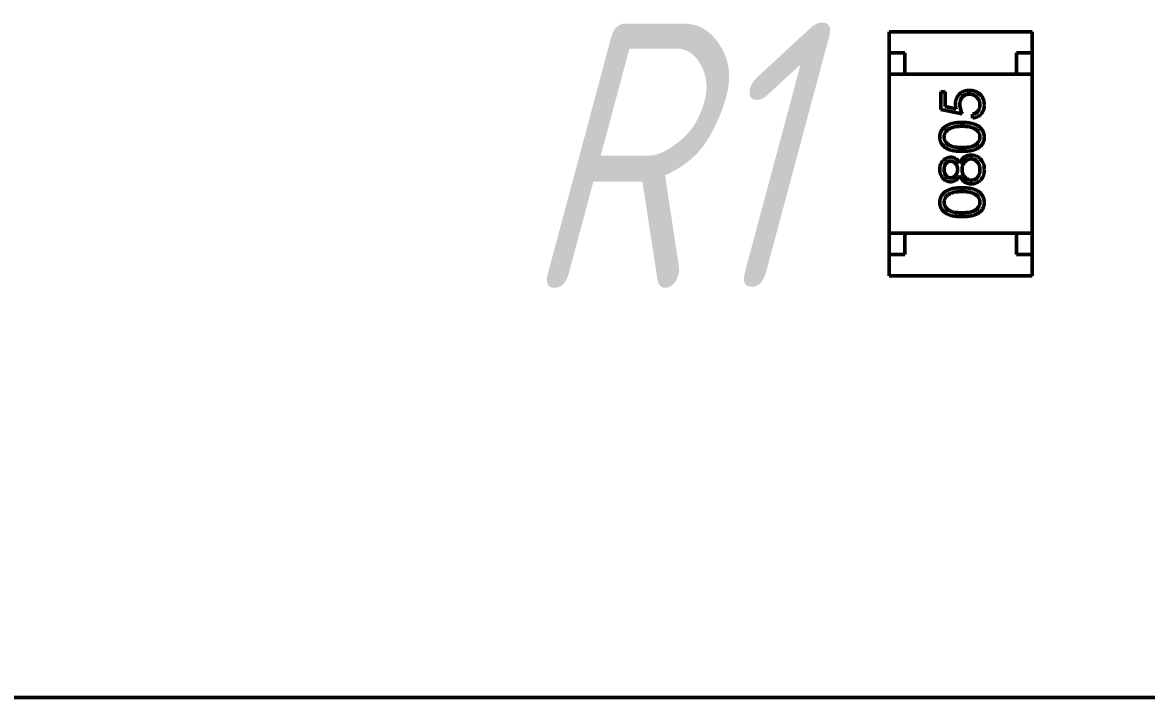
# Model space of a CAD drawing. Header units: millimetres. Extents: x 3004 to 446186229, y 1206 to 1506.
# Drawn here: x 3125.66 to 3136.26, y 1407.55 to 1413.91 of the extents above; entities that cross this region are included whole.
import ezdxf

# ---------------------------------------------------------------- set-up
doc = ezdxf.new("R2010")
doc.units = ezdxf.units.MM
doc.layers.add('Tonk', color=7, linetype='Continuous', lineweight=25)
doc.layers.add('Видимый контур (ГОСТ)', color=7, linetype='Continuous', lineweight=50)
doc.styles.get("Standard").update_dxf_attribs({"font": '', "width": 0.8, "oblique": 15})
doc.styles.get('Standard').set_extended_font_data('GOST type B')

msp = doc.modelspace()

# ---------------------------------------------------------------- linework, layer by layer
at = {"layer": 'Видимый контур (ГОСТ)'}
for p, q in [((3135.18194, 1413.82203), (3133.83194, 1413.82203)), ((3133.83194, 1413.82203), (3133.83194, 1413.62203)), ((3135.18194, 1413.82203), (3135.18194, 1413.62203)), ((3133.83194, 1413.62203), (3133.83194, 1413.42203)), ((3133.98194, 1413.62203), (3133.83194, 1413.62203)), ((3133.98194, 1413.42203), (3133.98194, 1413.62203)), ((3135.03194, 1413.62203), (3135.03194, 1413.42203)), ((3135.18194, 1413.62203), (3135.03194, 1413.62203)), ((3135.18194, 1413.42203), (3135.18194, 1413.62203)), ((3133.83194, 1413.42203), (3135.18194, 1413.42203)), ((3133.83194, 1413.42203), (3133.83194, 1411.92203)), ((3135.03194, 1413.42203), (3133.98194, 1413.42203)), ((3135.18194, 1413.42203), (3135.18194, 1411.92203)), ((3134.31977, 1413.08967), (3134.31977, 1413.25378)), ((3134.31977, 1413.25378), (3134.3608, 1413.25378)), ((3134.3608, 1413.25378), (3134.3608, 1413.11772)), ((3134.51977, 1413.04865), (3134.31977, 1413.08967)), ((3134.3608, 1413.11772), (3134.466, 1413.09617)), ((3134.61721, 1413.00762), (3134.61721, 1413.04352)), ((3133.83194, 1411.92203), (3133.83194, 1411.72203)), ((3133.83194, 1411.92203), (3135.18194, 1411.92203)), ((3135.03194, 1411.92203), (3133.98194, 1411.92203)), ((3133.98194, 1411.72203), (3133.98194, 1411.92203)), ((3135.03194, 1411.92203), (3135.03194, 1411.72203)), ((3135.18194, 1411.72203), (3135.18194, 1411.92203)), ((3133.83194, 1411.52203), (3133.83194, 1411.72203)), ((3133.83194, 1411.72203), (3133.98194, 1411.72203)), ((3135.03194, 1411.72203), (3135.18194, 1411.72203)), ((3135.18194, 1411.52203), (3135.18194, 1411.72203)), ((3135.18194, 1411.52203), (3133.83194, 1411.52203)), ((3179.74995, 1407.54704), (3076.19195, 1407.54604))]:
    msp.add_line(p, q, dxfattribs=at)
for points, knots in [([(3134.45823, 1413.14328), (3134.45833, 1413.14775), (3134.45852, 1413.15653), (3134.46034, 1413.16938), (3134.46322, 1413.18165), (3134.46723, 1413.1933), (3134.47236, 1413.20437), (3134.47877, 1413.21475), (3134.48626, 1413.2246), (3134.49487, 1413.23374), (3134.50435, 1413.24203), (3134.51454, 1413.24931), (3134.52534, 1413.2555), (3134.53686, 1413.26048), (3134.54897, 1413.26446), (3134.5618, 1413.2671), (3134.57522, 1413.26886), (3134.5844, 1413.26906), (3134.58908, 1413.26916)], [0, 0, 0, 0, 0.06580765, 0.12939427, 0.19089406, 0.25128107, 0.31081496, 0.37037099, 0.43076826, 0.49288125, 0.55510395, 0.61606705, 0.67725603, 0.73825981, 0.80076213, 0.86477758, 0.93104529, 1, 1, 1, 1]), ([(3134.58908, 1413.26916), (3134.59234, 1413.26909), (3134.59882, 1413.26894), (3134.60843, 1413.26817), (3134.61785, 1413.26669), (3134.62706, 1413.2647), (3134.63605, 1413.26213), (3134.64484, 1413.25901), (3134.65339, 1413.25519), (3134.66177, 1413.25101), (3134.66979, 1413.24629), (3134.6773, 1413.24106), (3134.68439, 1413.23553), (3134.691, 1413.22959), (3134.69709, 1413.22316), (3134.70268, 1413.21634), (3134.70788, 1413.20918), (3134.71247, 1413.20156), (3134.7167, 1413.19366), (3134.72016, 1413.18536), (3134.72326, 1413.17685), (3134.72573, 1413.16801), (3134.72766, 1413.15885), (3134.72898, 1413.14937), (3134.72994, 1413.13961), (3134.73, 1413.133), (3134.73003, 1413.12966)], [0, 0, 0, 0, 0.04401447, 0.08743412, 0.1301184, 0.17255369, 0.21455476, 0.25629809, 0.29843823, 0.340849, 0.38271519, 0.42392405, 0.46424624, 0.50407367, 0.54386191, 0.58356672, 0.62309432, 0.66322906, 0.70355126, 0.74393789, 0.78454125, 0.82575011, 0.86775736, 0.91074516, 0.95491445, 1, 1, 1, 1]), ([(3134.58756, 1413.23326), (3134.58435, 1413.23319), (3134.57807, 1413.23304), (3134.56888, 1413.23184), (3134.56019, 1413.22975), (3134.55195, 1413.22684), (3134.54415, 1413.22315), (3134.53679, 1413.21864), (3134.52996, 1413.21323), (3134.52366, 1413.20705), (3134.51785, 1413.20028), (3134.5129, 1413.1928), (3134.50873, 1413.18477), (3134.50514, 1413.17628), (3134.50255, 1413.16715), (3134.50061, 1413.15753), (3134.49949, 1413.14734), (3134.49934, 1413.14037), (3134.49926, 1413.13679)], [0, 0, 0, 0, 0.06535138, 0.12791603, 0.18836021, 0.24721608, 0.30563013, 0.36376984, 0.42266091, 0.48268729, 0.54330022, 0.60411796, 0.66496489, 0.72741349, 0.79146763, 0.85805544, 0.92703681, 1, 1, 1, 1]), ([(3134.689, 1413.13174), (3134.68891, 1413.13517), (3134.68872, 1413.14191), (3134.6873, 1413.15183), (3134.68511, 1413.16141), (3134.68183, 1413.17055), (3134.67785, 1413.17941), (3134.67274, 1413.18778), (3134.66686, 1413.19588), (3134.66012, 1413.20347), (3134.6527, 1413.21042), (3134.64476, 1413.21657), (3134.63629, 1413.22168), (3134.62743, 1413.226), (3134.6181, 1413.22927), (3134.60833, 1413.23161), (3134.59809, 1413.23298), (3134.59111, 1413.23317), (3134.58756, 1413.23326)], [0, 0, 0, 0, 0.0642073, 0.12642469, 0.18768028, 0.24821642, 0.30830506, 0.36966099, 0.43169855, 0.49594689, 0.55975802, 0.62229541, 0.68391064, 0.74509241, 0.80674023, 0.86908662, 0.93329, 1, 1, 1, 1]), ([(3134.466, 1413.09617), (3134.46483, 1413.1004), (3134.46257, 1413.1086), (3134.46005, 1413.12071), (3134.45854, 1413.13221), (3134.45833, 1413.13967), (3134.45823, 1413.14328)], [0, 0, 0, 0, 0.27506837, 0.53290146, 0.77397346, 1, 1, 1, 1]), ([(3134.49926, 1413.13679), (3134.4994, 1413.1302), (3134.49969, 1413.11672), (3134.50907, 1413.07647), (3134.51632, 1413.05761), (3134.51977, 1413.04865)], [0, 0, 0, 0, 0.00197624802, 0.00197624802, 0.00394007396, 0.00394007396, 0.00394007396, 0.00394007396]), ([(3134.61721, 1413.04352), (3134.62102, 1413.0444), (3134.62835, 1413.0461), (3134.63865, 1413.04983), (3134.64783, 1413.05438), (3134.65601, 1413.0598), (3134.66314, 1413.06627), (3134.6695, 1413.07364), (3134.67523, 1413.08191), (3134.68001, 1413.0911), (3134.68409, 1413.10079), (3134.6868, 1413.11093), (3134.68871, 1413.12125), (3134.6889, 1413.12823), (3134.689, 1413.13174)], [0, 0, 0, 0, 0.09468725, 0.18199416, 0.26437695, 0.34217986, 0.41861761, 0.49650908, 0.57736909, 0.66151059, 0.74673255, 0.83125798, 0.91520562, 1, 1, 1, 1]), ([(3134.73003, 1413.12966), (3134.72995, 1413.12567), (3134.72979, 1413.11783), (3134.72817, 1413.10634), (3134.72584, 1413.09529), (3134.72234, 1413.08476), (3134.71795, 1413.07466), (3134.71241, 1413.06513), (3134.70612, 1413.05592), (3134.69871, 1413.0474), (3134.6906, 1413.0395), (3134.68181, 1413.03242), (3134.67247, 1413.02612), (3134.66254, 1413.02069), (3134.65204, 1413.01607), (3134.64094, 1413.01243), (3134.6293, 1413.0095), (3134.62128, 1413.00825), (3134.61721, 1413.00762)], [0, 0, 0, 0, 0.06542114, 0.12870837, 0.19023614, 0.2507244, 0.31063718, 0.37076641, 0.43161474, 0.49352297, 0.55588346, 0.61734237, 0.67866804, 0.74071136, 0.80298536, 0.86680258, 0.93234717, 1, 1, 1, 1]), ([(3134.30951, 1412.82854), (3134.30957, 1412.83172), (3134.30968, 1412.83804), (3134.31075, 1412.8474), (3134.31251, 1412.85654), (3134.31502, 1412.86542), (3134.31813, 1412.87412), (3134.32202, 1412.88257), (3134.32656, 1412.89082), (3134.33189, 1412.89874), (3134.33783, 1412.90642), (3134.34454, 1412.91368), (3134.35197, 1412.9205), (3134.36002, 1412.92697), (3134.36885, 1412.93292), (3134.37831, 1412.93859), (3134.38856, 1412.94366), (3134.39944, 1412.94854), (3134.41124, 1412.95276), (3134.4239, 1412.95656), (3134.43757, 1412.95963), (3134.45217, 1412.96219), (3134.46776, 1412.96417), (3134.4843, 1412.96562), (3134.50181, 1412.96638), (3134.51379, 1412.96652), (3134.51993, 1412.9666)], [0, 0, 0, 0, 0.03378812, 0.06719393, 0.09986241, 0.13256661, 0.16515117, 0.19791319, 0.231319, 0.26508328, 0.29925531, 0.33439857, 0.36994282, 0.40628356, 0.44406382, 0.48299771, 0.52335445, 0.56553659, 0.60961292, 0.65639081, 0.70588549, 0.7583245, 0.81383178, 0.87279456, 0.93472223, 1, 1, 1, 1]), ([(3134.51993, 1412.9666), (3134.52605, 1412.96652), (3134.53797, 1412.96638), (3134.5554, 1412.96563), (3134.57185, 1412.96415), (3134.58738, 1412.96229), (3134.6019, 1412.95973), (3134.61547, 1412.95657), (3134.62815, 1412.95307), (3134.63983, 1412.94875), (3134.65068, 1412.94401), (3134.66082, 1412.93886), (3134.67032, 1412.93335), (3134.67912, 1412.92734), (3134.68728, 1412.92093), (3134.69465, 1412.91399), (3134.70141, 1412.90672), (3134.70743, 1412.89901), (3134.7127, 1412.89096), (3134.71741, 1412.88274), (3134.7212, 1412.87419), (3134.72447, 1412.86552), (3134.72696, 1412.85659), (3134.72868, 1412.84742), (3134.72989, 1412.83805), (3134.72998, 1412.83172), (3134.73003, 1412.82854)], [0, 0, 0, 0, 0.06506329, 0.12677317, 0.18551576, 0.24076468, 0.2929798, 0.34225037, 0.38891929, 0.43277566, 0.47462843, 0.51477469, 0.55360589, 0.59142641, 0.62802812, 0.66380363, 0.69898434, 0.73359149, 0.76762847, 0.80120835, 0.83426384, 0.86698069, 0.89971974, 0.93270191, 0.96617588, 1, 1, 1, 1]), ([(3134.51977, 1412.9307), (3134.51496, 1412.93064), (3134.50556, 1412.93051), (3134.49178, 1412.93004), (3134.4787, 1412.92883), (3134.46625, 1412.92748), (3134.45451, 1412.92549), (3134.44337, 1412.92335), (3134.43298, 1412.92047), (3134.42317, 1412.91739), (3134.41405, 1412.91387), (3134.40558, 1412.91), (3134.39772, 1412.90586), (3134.39049, 1412.90136), (3134.38385, 1412.89656), (3134.37795, 1412.89133), (3134.3726, 1412.88588), (3134.36649, 1412.87824), (3134.36026, 1412.86825), (3134.35453, 1412.85581), (3134.35124, 1412.84286), (3134.35077, 1412.83411), (3134.35054, 1412.82974)], [0, 0, 0, 0, 0.0656812, 0.12848646, 0.18817513, 0.24510613, 0.29944842, 0.35082294, 0.39994168, 0.44667174, 0.49125453, 0.53337634, 0.57385275, 0.61252631, 0.64959714, 0.68553204, 0.72010579, 0.75383766, 0.81892542, 0.88049346, 0.94031133, 1, 1, 1, 1]), ([(3134.62033, 1412.91556), (3134.61676, 1412.91676), (3134.60951, 1412.91921), (3134.59827, 1412.92237), (3134.58648, 1412.92485), (3134.5742, 1412.92709), (3134.56135, 1412.92861), (3134.54797, 1412.92984), (3134.53404, 1412.93057), (3134.52458, 1412.93066), (3134.51977, 1412.9307)], [0, 0, 0, 0, 0.11058834, 0.22454175, 0.34250349, 0.4643241, 0.59075603, 0.72222748, 0.85884284, 1, 1, 1, 1]), ([(3134.689, 1412.82974), (3134.68882, 1412.83417), (3134.68845, 1412.84302), (3134.68493, 1412.85595), (3134.67962, 1412.8685), (3134.67334, 1412.87834), (3134.66736, 1412.88582), (3134.66226, 1412.89118), (3134.65655, 1412.8961), (3134.65039, 1412.90077), (3134.64367, 1412.90505), (3134.6364, 1412.90895), (3134.62858, 1412.9125), (3134.62312, 1412.91452), (3134.62033, 1412.91556)], [0, 0, 0, 0, 0.1128134, 0.22539388, 0.33959481, 0.45967541, 0.52173519, 0.58392584, 0.64817414, 0.71388104, 0.78100445, 0.85145093, 0.92405069, 1, 1, 1, 1]), ([(3134.51993, 1412.6948), (3134.51352, 1412.69484), (3134.50107, 1412.69491), (3134.48292, 1412.69572), (3134.46589, 1412.69707), (3134.44999, 1412.69891), (3134.43521, 1412.70116), (3134.42158, 1412.70415), (3134.40905, 1412.70756), (3134.39757, 1412.71151), (3134.38699, 1412.71597), (3134.37711, 1412.72082), (3134.36795, 1412.72625), (3134.35937, 1412.73196), (3134.35149, 1412.73818), (3134.34422, 1412.74473), (3134.33771, 1412.75186), (3134.33179, 1412.75934), (3134.32659, 1412.76723), (3134.32202, 1412.7753), (3134.31811, 1412.78362), (3134.31504, 1412.7922), (3134.3125, 1412.80096), (3134.31076, 1412.80995), (3134.30967, 1412.81916), (3134.30957, 1412.82538), (3134.30951, 1412.82854)], [0, 0, 0, 0, 0.06859462, 0.13324604, 0.19431259, 0.25127922, 0.30451344, 0.35423491, 0.40048059, 0.44341075, 0.48401487, 0.5232523, 0.56104237, 0.59790024, 0.63351849, 0.66831435, 0.70249567, 0.73668535, 0.77029317, 0.80343726, 0.83591295, 0.86846025, 0.90084654, 0.93346652, 0.96625758, 1, 1, 1, 1]), ([(3134.35054, 1412.82974), (3134.35077, 1412.82532), (3134.35124, 1412.81646), (3134.35452, 1412.80338), (3134.36023, 1412.79084), (3134.36651, 1412.78087), (3134.37249, 1412.77323), (3134.37768, 1412.76785), (3134.38335, 1412.7628), (3134.38957, 1412.75816), (3134.39625, 1412.7538), (3134.40345, 1412.7498), (3134.4112, 1412.7462), (3134.4195, 1412.74288), (3134.4286, 1412.73996), (3134.43863, 1412.73755), (3134.44965, 1412.73532), (3134.46173, 1412.73374), (3134.4748, 1412.73234), (3134.48888, 1412.73144), (3134.50398, 1412.73074), (3134.5144, 1412.73071), (3134.51977, 1412.7307)], [0, 0, 0, 0, 0.06038662, 0.12088325, 0.18275462, 0.24781103, 0.2812991, 0.31508762, 0.3497024, 0.38485658, 0.4209662, 0.45851119, 0.49717472, 0.53760205, 0.58050302, 0.62746754, 0.67838821, 0.73398322, 0.7937467, 0.85771367, 0.92669786, 1, 1, 1, 1]), ([(3134.51977, 1412.7307), (3134.52511, 1412.73071), (3134.53548, 1412.73074), (3134.55055, 1412.73143), (3134.5646, 1412.73238), (3134.57766, 1412.73359), (3134.58968, 1412.7354), (3134.60074, 1412.73742), (3134.61078, 1412.73988), (3134.61988, 1412.7428), (3134.62818, 1412.74612), (3134.6359, 1412.74974), (3134.64315, 1412.75363), (3134.64983, 1412.75799), (3134.656, 1412.76273), (3134.66174, 1412.76776), (3134.66686, 1412.77325), (3134.673, 1412.78085), (3134.67934, 1412.79089), (3134.68487, 1412.80353), (3134.68834, 1412.81652), (3134.68878, 1412.82534), (3134.689, 1412.82974)], [0, 0, 0, 0, 0.07295107, 0.14158369, 0.20592646, 0.26530136, 0.32059723, 0.3718165, 0.41878977, 0.46169873, 0.50213358, 0.54080432, 0.57818053, 0.61429687, 0.64967824, 0.68429946, 0.71835895, 0.75208086, 0.81765244, 0.87972208, 0.93996556, 1, 1, 1, 1]), ([(3134.73003, 1412.82854), (3134.72997, 1412.82538), (3134.72987, 1412.81916), (3134.72878, 1412.80994), (3134.72703, 1412.801), (3134.72458, 1412.79228), (3134.72159, 1412.78374), (3134.71769, 1412.7755), (3134.71319, 1412.76747), (3134.70807, 1412.75966), (3134.70221, 1412.75223), (3134.69572, 1412.74514), (3134.68845, 1412.73855), (3134.68051, 1412.73242), (3134.67197, 1412.7266), (3134.66272, 1412.72124), (3134.6528, 1412.71628), (3134.64213, 1412.71175), (3134.63057, 1412.70773), (3134.61798, 1412.70418), (3134.60426, 1412.70138), (3134.5895, 1412.69898), (3134.57365, 1412.69705), (3134.5567, 1412.69573), (3134.53866, 1412.69491), (3134.52629, 1412.69484), (3134.51993, 1412.6948)], [0, 0, 0, 0, 0.03378715, 0.06662166, 0.09928488, 0.13136117, 0.16358519, 0.19610393, 0.22890225, 0.26215806, 0.29599122, 0.33021785, 0.36505983, 0.40095074, 0.43762038, 0.47570753, 0.51538069, 0.55641354, 0.59976483, 0.64642416, 0.69643144, 0.74978152, 0.80657331, 0.86743553, 0.93188675, 1, 1, 1, 1]), ([(3134.30951, 1412.52485), (3134.30968, 1412.52994), (3134.31, 1412.53997), (3134.31272, 1412.55471), (3134.31726, 1412.56881), (3134.32342, 1412.58224), (3134.33101, 1412.59473), (3134.3402, 1412.60577), (3134.3505, 1412.61552), (3134.36203, 1412.62359), (3134.37423, 1412.63024), (3134.38698, 1412.63487), (3134.40003, 1412.63783), (3134.40886, 1412.63821), (3134.41328, 1412.63839)], [0, 0, 0, 0, 0.08940971, 0.17630576, 0.2626259, 0.34944573, 0.43549826, 0.51892813, 0.60135466, 0.68425642, 0.76580674, 0.84487687, 0.92227979, 1, 1, 1, 1]), ([(3134.41328, 1412.63839), (3134.41762, 1412.63823), (3134.42614, 1412.63791), (3134.43857, 1412.6352), (3134.45021, 1412.63064), (3134.46119, 1412.62441), (3134.47131, 1412.61629), (3134.48071, 1412.60639), (3134.48945, 1412.59479), (3134.49439, 1412.58608), (3134.49693, 1412.58158)], [0, 0, 0, 0, 0.12190404, 0.23941261, 0.3554101, 0.47209073, 0.59285898, 0.71870347, 0.85489238, 1, 1, 1, 1]), ([(3134.49693, 1412.58158), (3134.49864, 1412.58486), (3134.50197, 1412.59124), (3134.50733, 1412.60034), (3134.51298, 1412.60865), (3134.51865, 1412.61641), (3134.52457, 1412.62348), (3134.53074, 1412.62978), (3134.53703, 1412.63547), (3134.54353, 1412.64043), (3134.55022, 1412.6448), (3134.55714, 1412.64857), (3134.56425, 1412.6518), (3134.57164, 1412.65435), (3134.5792, 1412.65646), (3134.58703, 1412.6579), (3134.59507, 1412.65868), (3134.60051, 1412.65883), (3134.60326, 1412.65891)], [0, 0, 0, 0, 0.07952483, 0.15509998, 0.22721982, 0.2959105, 0.36205588, 0.42552012, 0.48581272, 0.54449471, 0.60145964, 0.65784059, 0.71397447, 0.76946795, 0.82612997, 0.88288536, 0.94070088, 1, 1, 1, 1]), ([(3134.60326, 1412.65891), (3134.60711, 1412.65882), (3134.61474, 1412.65864), (3134.62599, 1412.65712), (3134.63692, 1412.65485), (3134.64752, 1412.65152), (3134.65773, 1412.64721), (3134.66757, 1412.6419), (3134.6772, 1412.63589), (3134.68312, 1412.63106), (3134.68612, 1412.62862)], [0, 0, 0, 0, 0.12815819, 0.25367314, 0.37732531, 0.49938455, 0.62291837, 0.74583939, 0.87139529, 1, 1, 1, 1]), ([(3134.41216, 1412.40762), (3134.4079, 1412.40781), (3134.39933, 1412.40819), (3134.38657, 1412.41122), (3134.37404, 1412.41618), (3134.3618, 1412.42291), (3134.35027, 1412.4313), (3134.33992, 1412.44136), (3134.33086, 1412.45286), (3134.32325, 1412.46573), (3134.31705, 1412.47959), (3134.31278, 1412.49421), (3134.30999, 1412.50933), (3134.30967, 1412.51963), (3134.30951, 1412.52485)], [0, 0, 0, 0, 0.07405843, 0.14887035, 0.22666767, 0.30773476, 0.3911572, 0.47392936, 0.55792775, 0.64498929, 0.73336406, 0.82109204, 0.90928721, 1, 1, 1, 1]), ([(3134.41192, 1412.6025), (3134.41002, 1412.60243), (3134.40625, 1412.60231), (3134.40067, 1412.60132), (3134.39523, 1412.59968), (3134.38987, 1412.59745), (3134.38467, 1412.59453), (3134.37954, 1412.59106), (3134.3746, 1412.58684), (3134.36973, 1412.58211), (3134.36523, 1412.57674), (3134.36127, 1412.57075), (3134.35791, 1412.56417), (3134.35518, 1412.557), (3134.35313, 1412.54925), (3134.3516, 1412.54098), (3134.35073, 1412.53211), (3134.3506, 1412.526), (3134.35054, 1412.52285)], [0, 0, 0, 0, 0.05090244, 0.10103404, 0.15108382, 0.20306199, 0.25624843, 0.31084671, 0.3687691, 0.43001504, 0.49251965, 0.55604872, 0.62199568, 0.69019237, 0.76138485, 0.83635622, 0.91548701, 1, 1, 1, 1]), ([(3134.47874, 1412.52429), (3134.47864, 1412.52769), (3134.47845, 1412.53446), (3134.4766, 1412.54443), (3134.4737, 1412.55413), (3134.46972, 1412.56345), (3134.46474, 1412.57215), (3134.45877, 1412.5799), (3134.45195, 1412.58664), (3134.4444, 1412.5923), (3134.43636, 1412.59669), (3134.42829, 1412.60011), (3134.42011, 1412.60211), (3134.41462, 1412.60237), (3134.41192, 1412.6025)], [0, 0, 0, 0, 0.08968994, 0.17849401, 0.26683775, 0.35655818, 0.44533425, 0.53080584, 0.61407622, 0.69770709, 0.77914195, 0.85535359, 0.92855682, 1, 1, 1, 1]), ([(3134.41272, 1412.44352), (3134.41481, 1412.4436), (3134.41894, 1412.44375), (3134.42503, 1412.44496), (3134.43102, 1412.44674), (3134.43677, 1412.44956), (3134.44246, 1412.45294), (3134.44796, 1412.45711), (3134.4533, 1412.46208), (3134.45841, 1412.46768), (3134.4632, 1412.47379), (3134.46735, 1412.48026), (3134.47083, 1412.487), (3134.47373, 1412.49396), (3134.47598, 1412.50121), (3134.47757, 1412.50869), (3134.47857, 1412.51641), (3134.47868, 1412.52164), (3134.47874, 1412.52429)], [0, 0, 0, 0, 0.05456395, 0.1078262, 0.16192371, 0.2175097, 0.27449833, 0.33481476, 0.39755495, 0.46475458, 0.53290121, 0.60009721, 0.66535416, 0.73108363, 0.79688349, 0.86329159, 0.93083122, 1, 1, 1, 1]), ([(3134.60398, 1412.62301), (3134.60126, 1412.6229), (3134.59588, 1412.6227), (3134.5879, 1412.62141), (3134.5802, 1412.61913), (3134.57267, 1412.61601), (3134.56548, 1412.61185), (3134.55842, 1412.60695), (3134.55171, 1412.60104), (3134.54528, 1412.59437), (3134.53934, 1412.58709), (3134.53408, 1412.57936), (3134.52965, 1412.57123), (3134.52605, 1412.56271), (3134.52321, 1412.55384), (3134.52123, 1412.54461), (3134.51999, 1412.53501), (3134.51984, 1412.52849), (3134.51977, 1412.52517)], [0, 0, 0, 0, 0.05733943, 0.11306333, 0.16918145, 0.22577456, 0.2838263, 0.34345428, 0.40590696, 0.47139226, 0.53800283, 0.60306356, 0.66760183, 0.73222544, 0.79700481, 0.86304799, 0.93035699, 1, 1, 1, 1]), ([(3134.51977, 1412.52517), (3134.51983, 1412.52161), (3134.51996, 1412.51464), (3134.52134, 1412.50441), (3134.52326, 1412.4946), (3134.52618, 1412.48523), (3134.52997, 1412.47632), (3134.53454, 1412.4678), (3134.53993, 1412.45975), (3134.54609, 1412.45227), (3134.55273, 1412.44545), (3134.55975, 1412.43946), (3134.56703, 1412.43437), (3134.57467, 1412.43028), (3134.58249, 1412.42692), (3134.59069, 1412.42471), (3134.59913, 1412.42329), (3134.60486, 1412.4231), (3134.60775, 1412.42301)], [0, 0, 0, 0, 0.07126869, 0.13981179, 0.20649743, 0.27153524, 0.33608183, 0.40052839, 0.46498384, 0.53005031, 0.59442341, 0.65558271, 0.71484911, 0.77211506, 0.82899921, 0.88512216, 0.94207935, 1, 1, 1, 1]), ([(3134.689, 1412.52285), (3134.68893, 1412.52659), (3134.68879, 1412.53388), (3134.68755, 1412.54452), (3134.68559, 1412.55456), (3134.68274, 1412.56398), (3134.67926, 1412.57289), (3134.67479, 1412.58113), (3134.66969, 1412.58893), (3134.66365, 1412.59588), (3134.6572, 1412.60222), (3134.65036, 1412.60774), (3134.64334, 1412.61254), (3134.63596, 1412.6163), (3134.62837, 1412.61931), (3134.62051, 1412.62147), (3134.61234, 1412.6228), (3134.60679, 1412.62294), (3134.60398, 1412.62301)], [0, 0, 0, 0, 0.07655893, 0.14916135, 0.21882685, 0.28556714, 0.35031311, 0.41412515, 0.47717916, 0.54036802, 0.60220239, 0.66203365, 0.71993441, 0.77590743, 0.83111486, 0.88666745, 0.94255236, 1, 1, 1, 1]), ([(3134.68612, 1412.62862), (3134.68961, 1412.62544), (3134.69656, 1412.61911), (3134.70559, 1412.60828), (3134.71317, 1412.59639), (3134.71935, 1412.58349), (3134.72416, 1412.56962), (3134.72761, 1412.55477), (3134.72959, 1412.53893), (3134.72988, 1412.52804), (3134.73003, 1412.52245)], [0, 0, 0, 0, 0.11928345, 0.23709288, 0.35479604, 0.4745763, 0.59746007, 0.72492615, 0.8588832, 1, 1, 1, 1]), ([(3134.35054, 1412.52285), (3134.35061, 1412.52004), (3134.35076, 1412.51455), (3134.35152, 1412.5065), (3134.353, 1412.49885), (3134.35497, 1412.49151), (3134.35763, 1412.48459), (3134.36076, 1412.47799), (3134.36457, 1412.47182), (3134.36884, 1412.46601), (3134.37354, 1412.46078), (3134.37843, 1412.45614), (3134.38361, 1412.45229), (3134.38896, 1412.44901), (3134.39464, 1412.44664), (3134.40046, 1412.44486), (3134.4065, 1412.44366), (3134.41063, 1412.44357), (3134.41272, 1412.44352)], [0, 0, 0, 0, 0.07524331, 0.14720881, 0.21644709, 0.28402504, 0.35065545, 0.41503132, 0.47962983, 0.54465163, 0.60804424, 0.66782757, 0.72511425, 0.78099171, 0.835527, 0.88943815, 0.94407209, 1, 1, 1, 1]), ([(3134.49693, 1412.46604), (3134.4944, 1412.4614), (3134.48951, 1412.45242), (3134.48051, 1412.44052), (3134.47076, 1412.43031), (3134.46006, 1412.42205), (3134.44874, 1412.41555), (3134.43687, 1412.41109), (3134.42467, 1412.40807), (3134.41634, 1412.40777), (3134.41216, 1412.40762)], [0, 0, 0, 0, 0.14586006, 0.2824259, 0.4108504, 0.53502942, 0.65470108, 0.77013343, 0.88455584, 1, 1, 1, 1]), ([(3134.60655, 1412.38711), (3134.60374, 1412.38718), (3134.59819, 1412.38731), (3134.59, 1412.38821), (3134.58202, 1412.38966), (3134.57424, 1412.39164), (3134.56669, 1412.39431), (3134.55936, 1412.39754), (3134.55223, 1412.4013), (3134.54527, 1412.40565), (3134.53856, 1412.41072), (3134.532, 1412.41645), (3134.52569, 1412.42297), (3134.51955, 1412.4302), (3134.51347, 1412.43805), (3134.50779, 1412.44675), (3134.50209, 1412.45604), (3134.49868, 1412.46265), (3134.49693, 1412.46604)], [0, 0, 0, 0, 0.05885359, 0.11631546, 0.17267484, 0.22878039, 0.28458036, 0.34025651, 0.39662981, 0.45350726, 0.51231819, 0.57264844, 0.63602194, 0.70236295, 0.77148306, 0.84418448, 0.92006979, 1, 1, 1, 1]), ([(3134.73003, 1412.52245), (3134.72989, 1412.51707), (3134.72964, 1412.50662), (3134.7279, 1412.4914), (3134.72486, 1412.47722), (3134.72069, 1412.46398), (3134.71528, 1412.45177), (3134.70853, 1412.44063), (3134.70073, 1412.4304), (3134.69166, 1412.42137), (3134.68194, 1412.41336), (3134.67191, 1412.40633), (3134.66157, 1412.40048), (3134.65108, 1412.39553), (3134.64028, 1412.39174), (3134.62924, 1412.38911), (3134.61798, 1412.38744), (3134.61037, 1412.38722), (3134.60655, 1412.38711)], [0, 0, 0, 0, 0.07855643, 0.15286284, 0.22355969, 0.29037494, 0.35540307, 0.41829116, 0.48038856, 0.54307262, 0.60492394, 0.66439831, 0.72194255, 0.77837489, 0.83382994, 0.88886124, 0.94408894, 1, 1, 1, 1]), ([(3134.60775, 1412.42301), (3134.61134, 1412.42316), (3134.61847, 1412.42347), (3134.629, 1412.42593), (3134.6392, 1412.42986), (3134.64898, 1412.43535), (3134.65811, 1412.44215), (3134.66608, 1412.4505), (3134.67315, 1412.4599), (3134.67888, 1412.47066), (3134.68345, 1412.48241), (3134.6866, 1412.49515), (3134.68868, 1412.5087), (3134.68889, 1412.51806), (3134.689, 1412.52285)], [0, 0, 0, 0, 0.07489821, 0.14859629, 0.22447123, 0.30232274, 0.38191862, 0.4611487, 0.54241712, 0.62671608, 0.71459683, 0.80490292, 0.90012725, 1, 1, 1, 1]), ([(3134.30951, 1412.21315), (3134.30957, 1412.21633), (3134.30968, 1412.22266), (3134.31075, 1412.23201), (3134.31251, 1412.24115), (3134.31502, 1412.25003), (3134.31813, 1412.25873), (3134.32202, 1412.26718), (3134.32656, 1412.27543), (3134.33189, 1412.28336), (3134.33783, 1412.29104), (3134.34454, 1412.29829), (3134.35197, 1412.30511), (3134.36002, 1412.31159), (3134.36885, 1412.31754), (3134.37831, 1412.3232), (3134.38856, 1412.32828), (3134.39944, 1412.33316), (3134.41124, 1412.33737), (3134.4239, 1412.34118), (3134.43757, 1412.34425), (3134.45217, 1412.34681), (3134.46776, 1412.34879), (3134.4843, 1412.35023), (3134.50181, 1412.351), (3134.51379, 1412.35114), (3134.51993, 1412.35121)], [0, 0, 0, 0, 0.03378812, 0.06719393, 0.09986241, 0.13256661, 0.16515117, 0.19791319, 0.231319, 0.26508328, 0.29925531, 0.33439857, 0.36994282, 0.40628356, 0.44406382, 0.48299771, 0.52335445, 0.56553659, 0.60961292, 0.65639081, 0.70588549, 0.7583245, 0.81383178, 0.87279456, 0.93472223, 1, 1, 1, 1]), ([(3134.51977, 1412.31532), (3134.51496, 1412.31525), (3134.50556, 1412.31513), (3134.49178, 1412.31466), (3134.4787, 1412.31345), (3134.46625, 1412.3121), (3134.45451, 1412.31011), (3134.44337, 1412.30797), (3134.43298, 1412.30509), (3134.42317, 1412.30201), (3134.41405, 1412.29849), (3134.40558, 1412.29461), (3134.39772, 1412.29047), (3134.39049, 1412.28598), (3134.38385, 1412.28118), (3134.37795, 1412.27595), (3134.3726, 1412.27049), (3134.36649, 1412.26286), (3134.36026, 1412.25286), (3134.35453, 1412.24042), (3134.35124, 1412.22748), (3134.35077, 1412.21873), (3134.35054, 1412.21435)], [0, 0, 0, 0, 0.0656812, 0.12848646, 0.18817513, 0.24510613, 0.29944842, 0.35082294, 0.39994168, 0.44667174, 0.49125453, 0.53337634, 0.57385275, 0.61252631, 0.64959714, 0.68553204, 0.72010579, 0.75383766, 0.81892542, 0.88049346, 0.94031133, 1, 1, 1, 1]), ([(3134.62033, 1412.30017), (3134.61676, 1412.30138), (3134.60951, 1412.30383), (3134.59827, 1412.30698), (3134.58648, 1412.30947), (3134.5742, 1412.3117), (3134.56135, 1412.31323), (3134.54797, 1412.31446), (3134.53404, 1412.31518), (3134.52458, 1412.31527), (3134.51977, 1412.31532)], [0, 0, 0, 0, 0.11058834, 0.22454175, 0.34250349, 0.4643241, 0.59075603, 0.72222748, 0.85884284, 1, 1, 1, 1]), ([(3134.51993, 1412.35121), (3134.52605, 1412.35114), (3134.53797, 1412.35099), (3134.5554, 1412.35024), (3134.57185, 1412.34876), (3134.58738, 1412.34691), (3134.6019, 1412.34434), (3134.61547, 1412.34119), (3134.62815, 1412.33768), (3134.63983, 1412.33336), (3134.65068, 1412.32863), (3134.66082, 1412.32348), (3134.67032, 1412.31796), (3134.67912, 1412.31195), (3134.68728, 1412.30555), (3134.69465, 1412.29861), (3134.70141, 1412.29133), (3134.70743, 1412.28363), (3134.7127, 1412.27558), (3134.71741, 1412.26736), (3134.7212, 1412.25881), (3134.72447, 1412.25013), (3134.72696, 1412.2412), (3134.72868, 1412.23203), (3134.72989, 1412.22267), (3134.72998, 1412.21633), (3134.73003, 1412.21315)], [0, 0, 0, 0, 0.06506329, 0.12677317, 0.18551576, 0.24076468, 0.2929798, 0.34225037, 0.38891929, 0.43277566, 0.47462843, 0.51477469, 0.55360589, 0.59142641, 0.62802812, 0.66380363, 0.69898434, 0.73359149, 0.76762847, 0.80120835, 0.83426384, 0.86698069, 0.89971974, 0.93270191, 0.96617588, 1, 1, 1, 1]), ([(3134.51993, 1412.07942), (3134.51352, 1412.07946), (3134.50107, 1412.07953), (3134.48292, 1412.08034), (3134.46589, 1412.08168), (3134.44999, 1412.08353), (3134.43521, 1412.08577), (3134.42158, 1412.08877), (3134.40905, 1412.09218), (3134.39757, 1412.09613), (3134.38699, 1412.10058), (3134.37711, 1412.10543), (3134.36795, 1412.11087), (3134.35937, 1412.11658), (3134.35149, 1412.1228), (3134.34422, 1412.12935), (3134.33771, 1412.13648), (3134.33179, 1412.14396), (3134.32659, 1412.15184), (3134.32202, 1412.15992), (3134.31811, 1412.16823), (3134.31504, 1412.17681), (3134.3125, 1412.18558), (3134.31076, 1412.19456), (3134.30967, 1412.20378), (3134.30957, 1412.21), (3134.30951, 1412.21315)], [0, 0, 0, 0, 0.06859462, 0.13324604, 0.19431259, 0.25127922, 0.30451344, 0.35423491, 0.40048059, 0.44341075, 0.48401487, 0.5232523, 0.56104237, 0.59790024, 0.63351849, 0.66831435, 0.70249567, 0.73668535, 0.77029317, 0.80343726, 0.83591295, 0.86846025, 0.90084654, 0.93346652, 0.96625758, 1, 1, 1, 1]), ([(3134.35054, 1412.21435), (3134.35077, 1412.20993), (3134.35124, 1412.20107), (3134.35452, 1412.18799), (3134.36023, 1412.17546), (3134.36651, 1412.16549), (3134.37249, 1412.15784), (3134.37768, 1412.15246), (3134.38335, 1412.14742), (3134.38957, 1412.14277), (3134.39625, 1412.13842), (3134.40345, 1412.13442), (3134.4112, 1412.13082), (3134.4195, 1412.12749), (3134.4286, 1412.12457), (3134.43863, 1412.12216), (3134.44965, 1412.11993), (3134.46173, 1412.11836), (3134.4748, 1412.11696), (3134.48888, 1412.11605), (3134.50398, 1412.11535), (3134.5144, 1412.11533), (3134.51977, 1412.11532)], [0, 0, 0, 0, 0.06038662, 0.12088325, 0.18275462, 0.24781103, 0.2812991, 0.31508762, 0.3497024, 0.38485658, 0.4209662, 0.45851119, 0.49717472, 0.53760205, 0.58050302, 0.62746754, 0.67838821, 0.73398322, 0.7937467, 0.85771367, 0.92669786, 1, 1, 1, 1]), ([(3134.51977, 1412.11532), (3134.52511, 1412.11533), (3134.53548, 1412.11536), (3134.55055, 1412.11605), (3134.5646, 1412.11699), (3134.57766, 1412.11821), (3134.58968, 1412.12001), (3134.60074, 1412.12204), (3134.61078, 1412.1245), (3134.61988, 1412.12741), (3134.62818, 1412.13073), (3134.6359, 1412.13436), (3134.64315, 1412.13825), (3134.64983, 1412.1426), (3134.656, 1412.14735), (3134.66174, 1412.15237), (3134.66686, 1412.15787), (3134.673, 1412.16547), (3134.67934, 1412.1755), (3134.68487, 1412.18815), (3134.68834, 1412.20114), (3134.68878, 1412.20995), (3134.689, 1412.21435)], [0, 0, 0, 0, 0.07295107, 0.14158369, 0.20592646, 0.26530136, 0.32059723, 0.3718165, 0.41878977, 0.46169873, 0.50213358, 0.54080432, 0.57818053, 0.61429687, 0.64967824, 0.68429946, 0.71835895, 0.75208086, 0.81765244, 0.87972208, 0.93996556, 1, 1, 1, 1]), ([(3134.73003, 1412.21315), (3134.72997, 1412.21), (3134.72987, 1412.20378), (3134.72878, 1412.19456), (3134.72703, 1412.18561), (3134.72458, 1412.17689), (3134.72159, 1412.16836), (3134.71769, 1412.16012), (3134.71319, 1412.15208), (3134.70807, 1412.14428), (3134.70221, 1412.13685), (3134.69572, 1412.12975), (3134.68845, 1412.12317), (3134.68051, 1412.11704), (3134.67197, 1412.11121), (3134.66272, 1412.10585), (3134.6528, 1412.10089), (3134.64213, 1412.09636), (3134.63057, 1412.09235), (3134.61798, 1412.0888), (3134.60426, 1412.086), (3134.5895, 1412.0836), (3134.57365, 1412.08167), (3134.5567, 1412.08034), (3134.53866, 1412.07953), (3134.52629, 1412.07946), (3134.51993, 1412.07942)], [0, 0, 0, 0, 0.03378715, 0.06662166, 0.09928488, 0.13136117, 0.16358519, 0.19610393, 0.22890225, 0.26215806, 0.29599122, 0.33021785, 0.36505983, 0.40095074, 0.43762038, 0.47570753, 0.51538069, 0.55641354, 0.59976483, 0.64642416, 0.69643144, 0.74978152, 0.80657331, 0.86743553, 0.93188675, 1, 1, 1, 1]), ([(3134.689, 1412.21435), (3134.68882, 1412.21878), (3134.68845, 1412.22763), (3134.68493, 1412.24056), (3134.67962, 1412.25312), (3134.67334, 1412.26295), (3134.66736, 1412.27044), (3134.66226, 1412.2758), (3134.65655, 1412.28072), (3134.65039, 1412.28539), (3134.64367, 1412.28967), (3134.6364, 1412.29356), (3134.62858, 1412.29711), (3134.62312, 1412.29914), (3134.62033, 1412.30017)], [0, 0, 0, 0, 0.1128134, 0.22539388, 0.33959481, 0.45967541, 0.52173519, 0.58392584, 0.64817414, 0.71388104, 0.78100445, 0.85145093, 0.92405069, 1, 1, 1, 1])]:
    msp.add_open_spline(points, degree=3, knots=knots, dxfattribs=at)

# ---------------------------------------------------------------- texts
at = {"layer": 'Tonk', "insert": (3130.37499, 1413.90887), "char_height": 2.5, "attachment_point": 1}
msp.add_mtext_dynamic_manual_height_columns('R1', width=6.4128481, gutter_width=20, heights=[0], dxfattribs=at)

doc.saveas('drawing.dxf')
